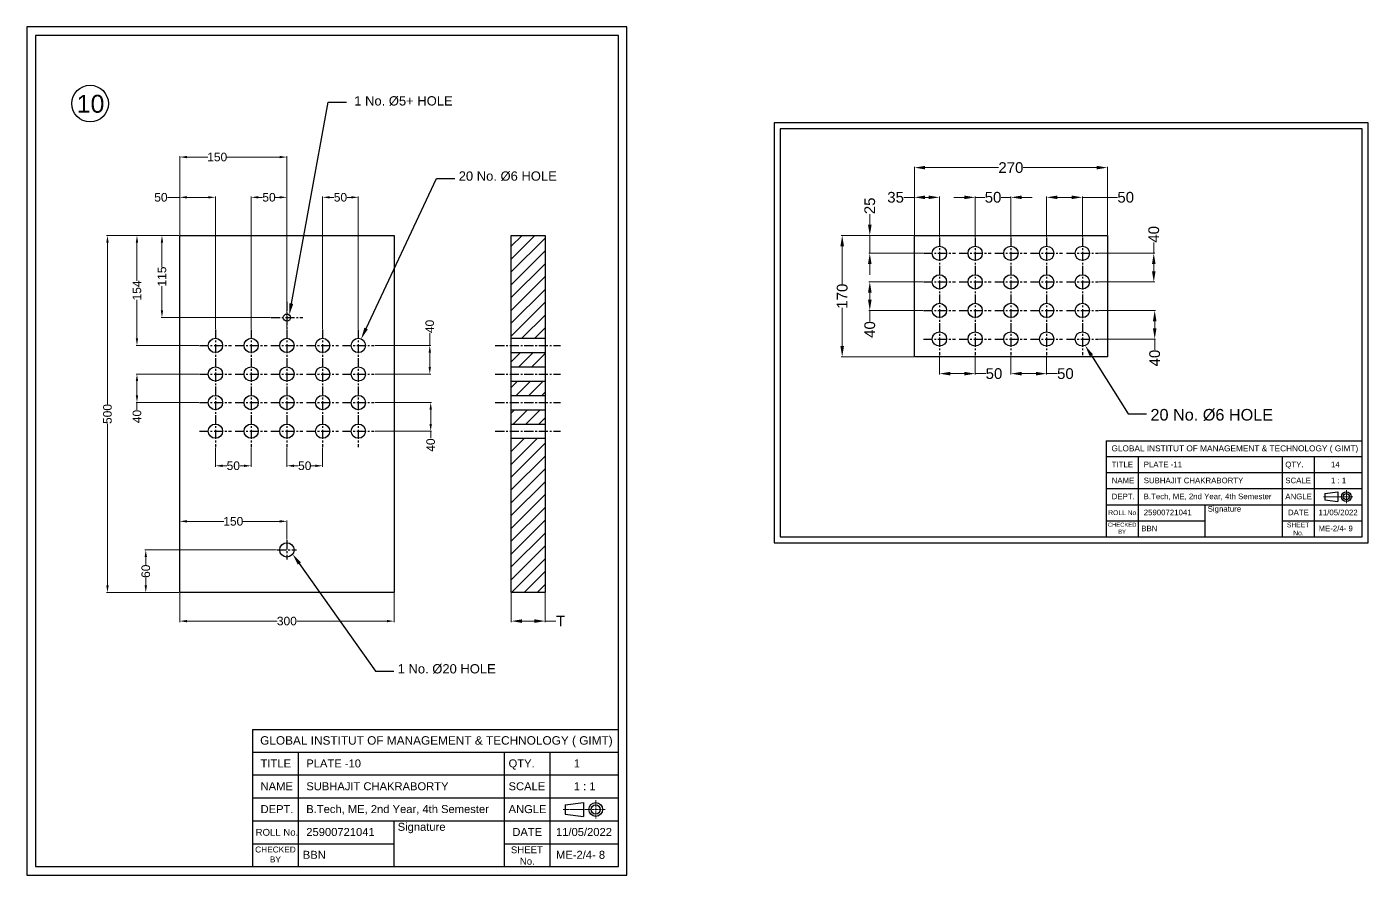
# Model space of a CAD drawing. Header units: millimetres. Extents: x 215 to 15965, y -6575 to 857.
# Drawn here: x 14088 to 15965, y -6500 to -5312 of the extents above; entities that cross this region are included whole.
import ezdxf
from ezdxf import colors
from ezdxf.entities.mleader import LeaderData, LeaderLine
from ezdxf.math import Vec2, Vec3

# ---------------------------------------------------------------- set-up
doc = ezdxf.new("R2010")
doc.units = ezdxf.units.MM
doc.linetypes.add('CENTER', pattern=[50.8, 31.75, -6.35, 6.35, -6.35])
doc.styles.get("Standard").update_dxf_attribs({"font": 'arial.ttf'})
doc.dimstyles.new('BIJU SP. D-LINE', dxfattribs={"dimtxt": 6, "dimasz": 5.5, "dimexe": 1.25, "dimexo": 1, "dimtad": 0, "dimdec": 0, "dimdsep": 46, "dimtxsty": 'Standard', "dimcen": 2.5, "dimclrd": 200, "dimclre": 200, "dimclrt": 256, "dimadec": 0, "dimazin": 0, "dimtm": 1e-09, "dimtfac": 1, "dimtdec": 0, "dimtmove": 0, "dimatfit": 3, "dimfxl": 0, "dimlwd": 13, "dimlwe": 13, "dimarcsym": 0})

# ---------------------------------------------------------------- blocks, each defined once
blk = doc.blocks.new('*D609')
at = {"color": 200, "lineweight": 13, "transparency": 16777216}
for p, q in [((14300.5, -5604), (14240.4, -5604)), ((14241.7, -5614), (14241.7, -5667.7)), ((14241.7, -5748), (14241.7, -5694.3)), ((14328.2, -5758), (14240.4, -5758))]:
    blk.add_line(p, q, dxfattribs=at)
at = {"color": 200, "transparency": 16777216}
for points in [[(14240, -5614), (14243.3, -5614), (14241.7, -5604)], [(14240, -5748), (14243.3, -5748), (14241.7, -5758)]]:
    blk.add_solid(points, dxfattribs=at)
at = {"layer": 'Defpoints', "color": 0, "transparency": 16777216}
for p in [(14301.5, -5604), (14241.7, -5758), (14329.2, -5758)]:
    blk.add_point(p, dxfattribs=at)
at = {"transparency": 16777216, "insert": (14241.7, -5681), "char_height": 12, "attachment_point": 5, "rotation": 90}
blk.add_mtext('154', dxfattribs=at)
blk = doc.blocks.new('*D605')
at = {"color": 200, "lineweight": 13, "transparency": 16777216}
for p, q in [((14651.5, -5758), (14651.5, -5740.8)), ((14574.9, -5758), (14652.8, -5758)), ((14651.5, -5788), (14651.5, -5768)), ((14574.9, -5798), (14652.8, -5798))]:
    blk.add_line(p, q, dxfattribs=at)
at = {"color": 200, "transparency": 16777216}
for points in [[(14649.9, -5768), (14653.2, -5768), (14651.5, -5758)], [(14649.9, -5788), (14653.2, -5788), (14651.5, -5798)]]:
    blk.add_solid(points, dxfattribs=at)
at = {"layer": 'Defpoints', "color": 0, "transparency": 16777216}
for p in [(14573.9, -5758), (14573.9, -5798), (14651.5, -5798)]:
    blk.add_point(p, dxfattribs=at)
at = {"transparency": 16777216, "insert": (14651.5, -5731.4), "char_height": 12, "attachment_point": 5, "rotation": 90}
blk.add_mtext('40', dxfattribs=at)
blk = doc.blocks.new('*D607')
at = {"color": 200, "lineweight": 13, "transparency": 16777216}
for p, q in [((14574.9, -5838), (14654, -5838)), ((14652.8, -5848), (14652.8, -5868)), ((14574.9, -5878), (14654, -5878)), ((14652.8, -5878), (14652.8, -5888))]:
    blk.add_line(p, q, dxfattribs=at)
at = {"color": 200, "transparency": 16777216}
for points in [[(14651.1, -5848), (14654.5, -5848), (14652.8, -5838)], [(14651.1, -5868), (14654.5, -5868), (14652.8, -5878)]]:
    blk.add_solid(points, dxfattribs=at)
at = {"layer": 'Defpoints', "color": 0, "transparency": 16777216}
for p in [(14573.9, -5838), (14573.9, -5878), (14652.8, -5878)]:
    blk.add_point(p, dxfattribs=at)
at = {"transparency": 16777216, "insert": (14652.8, -5897.5), "char_height": 12, "attachment_point": 5, "rotation": 90}
blk.add_mtext('40', dxfattribs=at)
blk = doc.blocks.new('*D610')
at = {"color": 200, "lineweight": 13, "transparency": 16777216}
for p, q in [((14301.5, -5550.6), (14284.4, -5550.6)), ((14301.5, -5603), (14301.5, -5549.3)), ((14341.5, -5550.6), (14311.5, -5550.6)), ((14351.5, -5734.7), (14351.5, -5549.3))]:
    blk.add_line(p, q, dxfattribs=at)
at = {"color": 200, "transparency": 16777216}
for points in [[(14311.5, -5548.9), (14311.5, -5552.2), (14301.5, -5550.6)], [(14341.5, -5548.9), (14341.5, -5552.2), (14351.5, -5550.6)]]:
    blk.add_solid(points, dxfattribs=at)
at = {"layer": 'Defpoints', "color": 0, "transparency": 16777216}
for p in [(14351.5, -5550.6), (14301.5, -5604), (14351.5, -5735.7)]:
    blk.add_point(p, dxfattribs=at)
at = {"transparency": 16777216, "insert": (14275.2, -5550.6), "char_height": 12, "attachment_point": 5}
blk.add_mtext('50', dxfattribs=at)
blk = doc.blocks.new('*D611')
at = {"color": 200, "lineweight": 13, "transparency": 16777216}
for p, q in [((14401.5, -5734.7), (14401.5, -5549.3)), ((14411.5, -5550.6), (14417.3, -5550.6)), ((14441.5, -5550.6), (14435.7, -5550.6)), ((14451.5, -5734.7), (14451.5, -5549.3))]:
    blk.add_line(p, q, dxfattribs=at)
at = {"color": 200, "transparency": 16777216}
for points in [[(14411.5, -5548.9), (14411.5, -5552.2), (14401.5, -5550.6)], [(14441.5, -5548.9), (14441.5, -5552.2), (14451.5, -5550.6)]]:
    blk.add_solid(points, dxfattribs=at)
at = {"layer": 'Defpoints', "color": 0, "transparency": 16777216}
for p in [(14451.5, -5550.6), (14401.5, -5735.7), (14451.5, -5735.7)]:
    blk.add_point(p, dxfattribs=at)
at = {"transparency": 16777216, "insert": (14426.5, -5550.6), "char_height": 12, "attachment_point": 5}
blk.add_mtext('50', dxfattribs=at)
blk = doc.blocks.new('*D612')
at = {"color": 200, "lineweight": 13, "transparency": 16777216}
for p, q in [((14501.5, -5734.7), (14501.5, -5549.3)), ((14511.5, -5550.6), (14517.3, -5550.6)), ((14541.5, -5550.6), (14535.7, -5550.6)), ((14551.5, -5734.7), (14551.5, -5549.3))]:
    blk.add_line(p, q, dxfattribs=at)
at = {"color": 200, "transparency": 16777216}
for points in [[(14511.5, -5548.9), (14511.5, -5552.2), (14501.5, -5550.6)], [(14541.5, -5548.9), (14541.5, -5552.2), (14551.5, -5550.6)]]:
    blk.add_solid(points, dxfattribs=at)
at = {"layer": 'Defpoints', "color": 0, "transparency": 16777216}
for p in [(14551.5, -5550.6), (14501.5, -5735.7), (14551.5, -5735.7)]:
    blk.add_point(p, dxfattribs=at)
at = {"transparency": 16777216, "insert": (14526.5, -5550.6), "char_height": 12, "attachment_point": 5}
blk.add_mtext('50', dxfattribs=at)
blk = doc.blocks.new('*D613')
at = {"color": 200, "lineweight": 13, "transparency": 16777216}
for p, q in [((14301.5, -6105), (14301.5, -6145.3)), ((14601.5, -6105), (14601.5, -6145.3)), ((14311.5, -6144), (14437.7, -6144)), ((14591.5, -6144), (14465.4, -6144))]:
    blk.add_line(p, q, dxfattribs=at)
at = {"color": 200, "transparency": 16777216}
for points in [[(14311.5, -6142.4), (14311.5, -6145.7), (14301.5, -6144)], [(14591.5, -6142.4), (14591.5, -6145.7), (14601.5, -6144)]]:
    blk.add_solid(points, dxfattribs=at)
at = {"layer": 'Defpoints', "color": 0, "transparency": 16777216}
for p in [(14301.5, -6104), (14601.5, -6104), (14601.5, -6144)]:
    blk.add_point(p, dxfattribs=at)
at = {"transparency": 16777216, "insert": (14451.5, -6144), "char_height": 12, "attachment_point": 5}
blk.add_mtext('300', dxfattribs=at)
blk = doc.blocks.new('*D608')
at = {"color": 200, "lineweight": 13, "transparency": 16777216}
for p, q in [((14300.5, -5604), (14199.1, -5604)), ((14200.4, -5614), (14200.4, -5840.2)), ((14200.4, -6094), (14200.4, -5867.9)), ((14300.5, -6104), (14199.1, -6104))]:
    blk.add_line(p, q, dxfattribs=at)
at = {"color": 200, "transparency": 16777216}
for points in [[(14198.7, -5614), (14202.1, -5614), (14200.4, -5604)], [(14198.7, -6094), (14202.1, -6094), (14200.4, -6104)]]:
    blk.add_solid(points, dxfattribs=at)
at = {"layer": 'Defpoints', "color": 0, "transparency": 16777216}
for p in [(14301.5, -5604), (14200.4, -6104), (14301.5, -6104)]:
    blk.add_point(p, dxfattribs=at)
at = {"transparency": 16777216, "insert": (14200.4, -5854), "char_height": 12, "attachment_point": 5, "rotation": 90}
blk.add_mtext('500', dxfattribs=at)
blk = doc.blocks.new('*D614')
at = {"color": 200, "lineweight": 13, "transparency": 16777216}
for p, q in [((14351.5, -5901.4), (14351.5, -5927.8)), ((14401.5, -5901.4), (14401.5, -5927.8)), ((14361.5, -5926.5), (14367.3, -5926.5)), ((14391.5, -5926.5), (14385.7, -5926.5))]:
    blk.add_line(p, q, dxfattribs=at)
at = {"color": 200, "transparency": 16777216}
for points in [[(14361.5, -5924.9), (14361.5, -5928.2), (14351.5, -5926.5)], [(14391.5, -5924.9), (14391.5, -5928.2), (14401.5, -5926.5)]]:
    blk.add_solid(points, dxfattribs=at)
at = {"layer": 'Defpoints', "color": 0, "transparency": 16777216}
for p in [(14351.5, -5900.4), (14401.5, -5900.4), (14401.5, -5926.5)]:
    blk.add_point(p, dxfattribs=at)
at = {"transparency": 16777216, "insert": (14376.5, -5926.5), "char_height": 12, "attachment_point": 5}
blk.add_mtext('50', dxfattribs=at)
blk = doc.blocks.new('*D615')
at = {"color": 200, "lineweight": 13, "transparency": 16777216}
for p, q in [((14451.5, -5901.4), (14451.5, -5927.8)), ((14501.5, -5901.4), (14501.5, -5927.8)), ((14461.5, -5926.5), (14467.3, -5926.5)), ((14491.5, -5926.5), (14485.7, -5926.5))]:
    blk.add_line(p, q, dxfattribs=at)
at = {"color": 200, "transparency": 16777216}
for points in [[(14461.5, -5924.9), (14461.5, -5928.2), (14451.5, -5926.5)], [(14491.5, -5924.9), (14491.5, -5928.2), (14501.5, -5926.5)]]:
    blk.add_solid(points, dxfattribs=at)
at = {"layer": 'Defpoints', "color": 0, "transparency": 16777216}
for p in [(14451.5, -5900.4), (14501.5, -5900.4), (14501.5, -5926.5)]:
    blk.add_point(p, dxfattribs=at)
at = {"transparency": 16777216, "insert": (14476.5, -5926.5), "char_height": 12, "attachment_point": 5}
blk.add_mtext('50', dxfattribs=at)
blk = doc.blocks.new('*D606')
at = {"color": 200, "lineweight": 13, "transparency": 16777216}
for p, q in [((14328.2, -5798), (14240.4, -5798)), ((14241.7, -5808), (14241.7, -5828)), ((14328.2, -5838), (14240.4, -5838)), ((14241.7, -5838), (14241.7, -5848))]:
    blk.add_line(p, q, dxfattribs=at)
at = {"color": 200, "transparency": 16777216}
for points in [[(14240, -5808), (14243.3, -5808), (14241.7, -5798)], [(14240, -5828), (14243.3, -5828), (14241.7, -5838)]]:
    blk.add_solid(points, dxfattribs=at)
at = {"layer": 'Defpoints', "color": 0, "transparency": 16777216}
for p in [(14329.2, -5798), (14241.7, -5838), (14329.2, -5838)]:
    blk.add_point(p, dxfattribs=at)
at = {"transparency": 16777216, "insert": (14241.7, -5857.5), "char_height": 12, "attachment_point": 5, "rotation": 90}
blk.add_mtext('40', dxfattribs=at)
blk = doc.blocks.new('*D616')
at = {"color": 200, "lineweight": 13, "transparency": 16777216}
for p, q in [((14765.6, -6105), (14765.6, -6145.3)), ((14813, -6105), (14813, -6145.3)), ((14780.6, -6144), (14798, -6144)), ((14813, -6144), (14828, -6144))]:
    blk.add_line(p, q, dxfattribs=at)
at = {"color": 200, "transparency": 16777216}
for points in [[(14780.6, -6141.5), (14780.6, -6146.5), (14765.6, -6144)], [(14798, -6141.5), (14798, -6146.5), (14813, -6144)]]:
    blk.add_solid(points, dxfattribs=at)
at = {"layer": 'Defpoints', "color": 0, "transparency": 16777216}
for p in [(14765.6, -6104), (14813, -6104), (14813, -6144)]:
    blk.add_point(p, dxfattribs=at)
at = {"transparency": 16777216, "insert": (14834.6, -6144), "char_height": 15, "attachment_point": 5}
blk.add_mtext('T', dxfattribs=at)
blk = doc.blocks.new('A$C57C14B3D')
for p, q in [((316, 204), (316, 12)), ((316, 204), (828, 204)), ((828, 12), (828, 204)), ((828, 172), (316, 172)), ((380, 172), (380, 12)), ((668, 172), (668, 12)), ((732, 172), (732, 12)), ((828, 140), (316, 140)), ((828, 108), (316, 108)), ((753.4, 98.4), (779, 101.6)), ((753.4, 98.4), (753.4, 85.6)), ((779, 101.6), (779, 82.4)), ((316, 76), (828, 76)), ((514.1, 12), (514.1, 76)), ((753.4, 85.6), (779, 82.4)), ((316, 44), (514.1, 44)), ((668, 44), (828, 44)), ((316, 12), (828, 12))]:
    blk.add_line(p, q)
at = {"color": 6, "linetype": 'CENTER', "lineweight": 13, "ltscale": 0.1}
for p, q in [((796.3, 105), (796.3, 79)), ((750.5, 92), (809.8, 92))]:
    blk.add_line(p, q, dxfattribs=at)
at = {"color": 0}
for points in [[(0, 0), (840, 0), (840, 1188), (0, 1188)], [(12, 12), (828, 12), (828, 1176), (12, 1176)]]:
    blk.add_lwpolyline(points, close=True, dxfattribs=at)
for radius in [9.6, 6.4]:
    blk.add_circle((796.3, 92), radius)
at = {"attachment_point": 1}
for s, width, insert, char_height in [('GLOBAL INSTITUT OF MANAGEMENT & TECHNOLOGY ( GIMT)', 597.904, (326.6, 194.6), 11.84), ('TITLE', 160, (327.2, 162.1), 11.2), ('PLATE -10', 95.926, (391.2, 162.1), 11.2), ('QTY.', 160, (674.3, 162.1), 11.2), ('1', 160, (765.6, 162.1), 11.2), ('NAME', 160, (327.2, 130.1), 11.2), ('SUBHAJIT CHAKRABORTY', 471.098, (391.2, 130.1), 11.2), ('SCALE', 160, (674.3, 130.1), 11.2), ('1 : 1', 160, (765.6, 130.1), 11.2), ('DEPT.', 160, (327.2, 98.1), 11.2), ('B.Tech, ME, 2nd Year, 4th Semester ', 499.147, (391.1, 98.2), 11.2), ('ANGLE', 160, (674.3, 98.1), 11.2), ('ROLL No.', 160, (320.3, 64.8), 9.6), ('25900721041', 160, (391.2, 66.1), 11.2), ('Signature ', 160, (519.1, 73.3), 11.2), ('DATE', 160, (679.6, 66.1), 11.2), ('11/05/2022', 160, (740.7, 66.1), 11.2), ('\\pi-17.774;CHECKED\\P\\pi2.7621;BY', 20.087, (337.4, 40.1), 8.32), ('\\pi-14.14871,t110.65129;SHEET \\P\\pi-1.56917,t123.23083;No.', 15.544, (691.7, 40.3), 9.6), ('BBN', 160, (386.3, 34.1), 11.2), ('ME-2/4- 8', 160, (740.7, 34.1), 11.2)]:
    blk.add_mtext_dynamic_manual_height_columns(s, width=width, gutter_width=12.5, heights=[0], dxfattribs=dict(at, insert=insert, char_height=char_height))
blk = doc.blocks.new('*D618')
at = {"color": 200, "lineweight": 13, "transparency": 16777216}
for p, q in [((14437.1, -6044.3), (14252.8, -6044.3)), ((14254, -6054.3), (14254, -6065)), ((14254, -6094), (14254, -6083.4)), ((14300.5, -6104), (14252.8, -6104))]:
    blk.add_line(p, q, dxfattribs=at)
at = {"color": 200, "transparency": 16777216}
for points in [[(14252.4, -6054.3), (14255.7, -6054.3), (14254, -6044.3)], [(14252.4, -6094), (14255.7, -6094), (14254, -6104)]]:
    blk.add_solid(points, dxfattribs=at)
at = {"layer": 'Defpoints', "color": 0, "transparency": 16777216}
for p in [(14438.1, -6044.3), (14254, -6104), (14301.5, -6104)]:
    blk.add_point(p, dxfattribs=at)
at = {"transparency": 16777216, "insert": (14254, -6074.2), "char_height": 12, "attachment_point": 5, "rotation": 90}
blk.add_mtext('60', dxfattribs=at)
blk = doc.blocks.new('*D619')
at = {"color": 200, "lineweight": 13, "transparency": 16777216}
for p, q in [((14301.5, -6015.5), (14301.5, -6003.1)), ((14311.5, -6004.3), (14363.2, -6004.3)), ((14441.5, -6004.3), (14389.8, -6004.3)), ((14451.5, -6029.9), (14451.5, -6003.1))]:
    blk.add_line(p, q, dxfattribs=at)
at = {"color": 200, "transparency": 16777216}
for points in [[(14311.5, -6002.6), (14311.5, -6006), (14301.5, -6004.3)], [(14441.5, -6002.6), (14441.5, -6006), (14451.5, -6004.3)]]:
    blk.add_solid(points, dxfattribs=at)
at = {"layer": 'Defpoints', "color": 0, "transparency": 16777216}
for p in [(14301.5, -6004.3), (14301.5, -6016.5), (14451.5, -6030.9)]:
    blk.add_point(p, dxfattribs=at)
at = {"transparency": 16777216, "insert": (14376.5, -6004.3), "char_height": 12, "attachment_point": 5}
blk.add_mtext('150', dxfattribs=at)
blk = doc.blocks.new('*D624')
at = {"color": 200, "lineweight": 13, "transparency": 16777216}
for p, q in [((15267.4, -5589), (15267.4, -5574)), ((15328.9, -5604), (15266.2, -5604)), ((15267.4, -5629), (15267.4, -5604)), ((15341.5, -5629), (15266.2, -5629)), ((15267.4, -5644), (15267.4, -5659))]:
    blk.add_line(p, q, dxfattribs=at)
at = {"color": 200, "transparency": 16777216}
for points in [[(15264.9, -5589), (15269.9, -5589), (15267.4, -5604)], [(15264.9, -5644), (15269.9, -5644), (15267.4, -5629)]]:
    blk.add_solid(points, dxfattribs=at)
at = {"layer": 'Defpoints', "color": 0, "transparency": 16777216}
for p in [(15329.9, -5604), (15267.4, -5629), (15342.5, -5629)]:
    blk.add_point(p, dxfattribs=at)
at = {"transparency": 16777216, "insert": (15267.4, -5562.5), "char_height": 15, "attachment_point": 5, "rotation": 90}
blk.add_mtext('25', dxfattribs=at)
blk = doc.blocks.new('*D620')
at = {"color": 200, "lineweight": 13, "transparency": 16777216}
for p, q in [((15588.3, -5629), (15666.2, -5629)), ((15664.9, -5629), (15664.9, -5614)), ((15664.9, -5654), (15664.9, -5644)), ((15588.3, -5669), (15666.2, -5669))]:
    blk.add_line(p, q, dxfattribs=at)
at = {"color": 200, "transparency": 16777216}
for points in [[(15662.4, -5644), (15667.4, -5644), (15664.9, -5629)], [(15662.4, -5654), (15667.4, -5654), (15664.9, -5669)]]:
    blk.add_solid(points, dxfattribs=at)
at = {"layer": 'Defpoints', "color": 0, "transparency": 16777216}
for p in [(15587.3, -5629), (15587.3, -5669), (15664.9, -5669)]:
    blk.add_point(p, dxfattribs=at)
at = {"transparency": 16777216, "insert": (15664.9, -5602.4), "char_height": 15, "attachment_point": 5, "rotation": 90}
blk.add_mtext('40', dxfattribs=at)
blk = doc.blocks.new('*D622')
at = {"color": 200, "lineweight": 13, "transparency": 16777216}
for p, q in [((15588.3, -5709), (15667.4, -5709)), ((15666.2, -5724), (15666.2, -5734)), ((15588.3, -5749), (15667.4, -5749)), ((15666.2, -5749), (15666.2, -5764))]:
    blk.add_line(p, q, dxfattribs=at)
at = {"color": 200, "transparency": 16777216}
for points in [[(15663.7, -5724), (15668.7, -5724), (15666.2, -5709)], [(15663.7, -5734), (15668.7, -5734), (15666.2, -5749)]]:
    blk.add_solid(points, dxfattribs=at)
at = {"layer": 'Defpoints', "color": 0, "transparency": 16777216}
for p in [(15587.3, -5709), (15587.3, -5749), (15666.2, -5749)]:
    blk.add_point(p, dxfattribs=at)
at = {"transparency": 16777216, "insert": (15666.2, -5775.7), "char_height": 15, "attachment_point": 5, "rotation": 90}
blk.add_mtext('40', dxfattribs=at)
blk = doc.blocks.new('*D625')
at = {"color": 200, "lineweight": 13, "transparency": 16777216}
for p, q in [((15329.9, -5550.6), (15314.9, -5550.6)), ((15329.9, -5603), (15329.9, -5549.3)), ((15349.9, -5550.6), (15344.9, -5550.6)), ((15364.9, -5605.7), (15364.9, -5549.3))]:
    blk.add_line(p, q, dxfattribs=at)
at = {"color": 200, "transparency": 16777216}
for points in [[(15344.9, -5548.1), (15344.9, -5553.1), (15329.9, -5550.6)], [(15349.9, -5548.1), (15349.9, -5553.1), (15364.9, -5550.6)]]:
    blk.add_solid(points, dxfattribs=at)
at = {"layer": 'Defpoints', "color": 0, "transparency": 16777216}
for p in [(15364.9, -5550.6), (15329.9, -5604), (15364.9, -5606.7)]:
    blk.add_point(p, dxfattribs=at)
at = {"transparency": 16777216, "insert": (15303.5, -5550.6), "char_height": 15, "attachment_point": 5}
blk.add_mtext('35', dxfattribs=at)
blk = doc.blocks.new('*D626')
at = {"color": 200, "lineweight": 13, "transparency": 16777216}
for p, q in [((15399.9, -5550.6), (15384.9, -5550.6)), ((15414.9, -5605.7), (15414.9, -5549.3)), ((15414.9, -5550.6), (15428.6, -5550.6)), ((15464.9, -5550.6), (15451.2, -5550.6)), ((15464.9, -5605.7), (15464.9, -5549.3)), ((15479.9, -5550.6), (15494.9, -5550.6))]:
    blk.add_line(p, q, dxfattribs=at)
at = {"color": 200, "transparency": 16777216}
for points in [[(15399.9, -5548.1), (15399.9, -5553.1), (15414.9, -5550.6)], [(15479.9, -5548.1), (15479.9, -5553.1), (15464.9, -5550.6)]]:
    blk.add_solid(points, dxfattribs=at)
at = {"layer": 'Defpoints', "color": 0, "transparency": 16777216}
for p in [(15464.9, -5550.6), (15414.9, -5606.7), (15464.9, -5606.7)]:
    blk.add_point(p, dxfattribs=at)
at = {"transparency": 16777216, "insert": (15439.9, -5550.6), "char_height": 15, "attachment_point": 5}
blk.add_mtext('50', dxfattribs=at)
blk = doc.blocks.new('*D627')
at = {"color": 200, "lineweight": 13, "transparency": 16777216}
for p, q in [((15514.9, -5605.7), (15514.9, -5549.3)), ((15529.9, -5550.6), (15549.9, -5550.6)), ((15564.9, -5605.7), (15564.9, -5549.3)), ((15564.9, -5550.6), (15614.2, -5550.6))]:
    blk.add_line(p, q, dxfattribs=at)
at = {"color": 200, "transparency": 16777216}
for points in [[(15529.9, -5548.1), (15529.9, -5553.1), (15514.9, -5550.6)], [(15549.9, -5548.1), (15549.9, -5553.1), (15564.9, -5550.6)]]:
    blk.add_solid(points, dxfattribs=at)
at = {"layer": 'Defpoints', "color": 0, "transparency": 16777216}
for p in [(15564.9, -5550.6), (15514.9, -5606.7), (15564.9, -5606.7)]:
    blk.add_point(p, dxfattribs=at)
at = {"transparency": 16777216, "insert": (15625.6, -5550.6), "char_height": 15, "attachment_point": 5}
blk.add_mtext('50', dxfattribs=at)
blk = doc.blocks.new('*D628')
at = {"color": 200, "lineweight": 13, "transparency": 16777216}
for p, q in [((15329.9, -5603), (15329.9, -5507.7)), ((15344.9, -5509), (15447.6, -5509)), ((15584.9, -5509), (15482.2, -5509)), ((15599.9, -5603), (15599.9, -5507.7))]:
    blk.add_line(p, q, dxfattribs=at)
at = {"color": 200, "transparency": 16777216}
for points in [[(15344.9, -5506.5), (15344.9, -5511.5), (15329.9, -5509)], [(15584.9, -5506.5), (15584.9, -5511.5), (15599.9, -5509)]]:
    blk.add_solid(points, dxfattribs=at)
at = {"layer": 'Defpoints', "color": 0, "transparency": 16777216}
for p in [(15599.9, -5509), (15329.9, -5604), (15599.9, -5604)]:
    blk.add_point(p, dxfattribs=at)
at = {"transparency": 16777216, "insert": (15464.9, -5509), "char_height": 15, "attachment_point": 5}
blk.add_mtext('270', dxfattribs=at)
blk = doc.blocks.new('*D623')
at = {"color": 200, "lineweight": 13, "transparency": 16777216}
for p, q in [((15328.9, -5604), (15227.5, -5604)), ((15228.8, -5619), (15228.8, -5672.6)), ((15228.8, -5759), (15228.8, -5705.5)), ((15328.9, -5774), (15227.5, -5774))]:
    blk.add_line(p, q, dxfattribs=at)
at = {"color": 200, "transparency": 16777216}
for points in [[(15226.3, -5619), (15231.3, -5619), (15228.8, -5604)], [(15226.3, -5759), (15231.3, -5759), (15228.8, -5774)]]:
    blk.add_solid(points, dxfattribs=at)
at = {"layer": 'Defpoints', "color": 0, "transparency": 16777216}
for p in [(15329.9, -5604), (15228.8, -5774), (15329.9, -5774)]:
    blk.add_point(p, dxfattribs=at)
at = {"transparency": 16777216, "insert": (15228.8, -5689), "char_height": 15, "attachment_point": 5, "rotation": 90}
blk.add_mtext('170', dxfattribs=at)
blk = doc.blocks.new('*D629')
at = {"color": 200, "lineweight": 13, "transparency": 16777216}
for p, q in [((15364.9, -5772.4), (15364.9, -5798.8)), ((15414.9, -5772.4), (15414.9, -5798.8)), ((15379.9, -5797.5), (15399.9, -5797.5)), ((15414.9, -5797.5), (15429.9, -5797.5))]:
    blk.add_line(p, q, dxfattribs=at)
at = {"color": 200, "transparency": 16777216}
for points in [[(15379.9, -5795), (15379.9, -5800), (15364.9, -5797.5)], [(15399.9, -5795), (15399.9, -5800), (15414.9, -5797.5)]]:
    blk.add_solid(points, dxfattribs=at)
at = {"layer": 'Defpoints', "color": 0, "transparency": 16777216}
for p in [(15364.9, -5771.4), (15414.9, -5771.4), (15414.9, -5797.5)]:
    blk.add_point(p, dxfattribs=at)
at = {"transparency": 16777216, "insert": (15441.2, -5797.5), "char_height": 15, "attachment_point": 5}
blk.add_mtext('50', dxfattribs=at)
blk = doc.blocks.new('*D630')
at = {"color": 200, "lineweight": 13, "transparency": 16777216}
for p, q in [((15464.9, -5772.4), (15464.9, -5798.8)), ((15514.9, -5772.4), (15514.9, -5798.8)), ((15479.9, -5797.5), (15499.9, -5797.5)), ((15514.9, -5797.5), (15529.9, -5797.5))]:
    blk.add_line(p, q, dxfattribs=at)
at = {"color": 200, "transparency": 16777216}
for points in [[(15479.9, -5795), (15479.9, -5800), (15464.9, -5797.5)], [(15499.9, -5795), (15499.9, -5800), (15514.9, -5797.5)]]:
    blk.add_solid(points, dxfattribs=at)
at = {"layer": 'Defpoints', "color": 0, "transparency": 16777216}
for p in [(15464.9, -5771.4), (15514.9, -5771.4), (15514.9, -5797.5)]:
    blk.add_point(p, dxfattribs=at)
at = {"transparency": 16777216, "insert": (15541.2, -5797.5), "char_height": 15, "attachment_point": 5}
blk.add_mtext('50', dxfattribs=at)
blk = doc.blocks.new('*D621')
at = {"color": 200, "lineweight": 13, "transparency": 16777216}
for p, q in [((15341.5, -5669), (15266.2, -5669)), ((15267.4, -5684), (15267.4, -5694)), ((15341.5, -5709), (15266.2, -5709)), ((15267.4, -5709), (15267.4, -5724))]:
    blk.add_line(p, q, dxfattribs=at)
at = {"color": 200, "transparency": 16777216}
for points in [[(15264.9, -5684), (15269.9, -5684), (15267.4, -5669)], [(15264.9, -5694), (15269.9, -5694), (15267.4, -5709)]]:
    blk.add_solid(points, dxfattribs=at)
at = {"layer": 'Defpoints', "color": 0, "transparency": 16777216}
for p in [(15342.5, -5669), (15267.4, -5709), (15342.5, -5709)]:
    blk.add_point(p, dxfattribs=at)
at = {"transparency": 16777216, "insert": (15267.4, -5735.7), "char_height": 15, "attachment_point": 5, "rotation": 90}
blk.add_mtext('40', dxfattribs=at)
blk = doc.blocks.new('A$C7D504BC7')
for p, q in [((664, 204), (664, 12)), ((664, 204), (1176, 204)), ((1176, 12), (1176, 204)), ((1176, 172), (664, 172)), ((728, 172), (728, 12)), ((1016, 172), (1016, 12)), ((1080, 172), (1080, 12)), ((1176, 140), (664, 140)), ((1176, 108), (664, 108)), ((1101.4, 98.4), (1127, 101.6)), ((1101.4, 98.4), (1101.4, 85.6)), ((1101.4, 85.6), (1127, 82.4)), ((1127, 101.6), (1127, 82.4)), ((664, 76), (1176, 76)), ((862.1, 12), (862.1, 76)), ((664, 44), (862.1, 44)), ((1016, 44), (1176, 44)), ((664, 12), (1176, 12))]:
    blk.add_line(p, q)
at = {"color": 6, "linetype": 'CENTER', "lineweight": 13, "ltscale": 0.1}
for p, q in [((1098.5, 92), (1157.8, 92)), ((1144.3, 105), (1144.3, 79))]:
    blk.add_line(p, q, dxfattribs=at)
at = {"color": 0}
for points in [[(1188, 0), (1188, 840), (0, 840), (0, 0)], [(1176, 12), (1176, 828), (12, 828), (12, 12)]]:
    blk.add_lwpolyline(points, close=True, dxfattribs=at)
for radius in [9.6, 6.4]:
    blk.add_circle((1144.3, 92), radius)
at = {"attachment_point": 1}
for s, width, insert, char_height in [('GLOBAL INSTITUT OF MANAGEMENT & TECHNOLOGY ( GIMT)', 597.904, (674.6, 194.6), 11.84), ('TITLE', 160, (675.2, 162.1), 11.2), ('PLATE -11', 95.926, (739.2, 162.1), 11.2), ('QTY.', 160, (1022.3, 162.1), 11.2), ('14', 160, (1113.6, 162.1), 11.2), ('NAME', 160, (675.2, 130.1), 11.2), ('SUBHAJIT CHAKRABORTY', 471.098, (739.2, 130.1), 11.2), ('SCALE', 160, (1022.3, 130.1), 11.2), ('1 : 1', 160, (1113.6, 130.1), 11.2), ('DEPT.', 160, (675.2, 98.1), 11.2), ('B.Tech, ME, 2nd Year, 4th Semester ', 499.147, (739.1, 98.2), 11.2), ('ANGLE', 160, (1022.3, 98.1), 11.2), ('ROLL No.', 160, (668.3, 64.8), 9.6), ('25900721041', 160, (739.2, 66.1), 11.2), ('Signature ', 160, (867.1, 73.3), 11.2), ('DATE', 160, (1027.6, 66.1), 11.2), ('11/05/2022', 160, (1088.7, 66.1), 11.2), ('\\pi-17.774;CHECKED\\P\\pi2.7621;BY', 20.087, (685.4, 40.1), 8.32), ('BBN', 160, (734.3, 34.1), 11.2), ('\\pi-14.14871,t110.65129;SHEET \\P\\pi-1.56917,t123.23083;No.', 15.544, (1039.7, 40.3), 9.6), ('ME-2/4- 9', 160, (1088.7, 34.1), 11.2)]:
    blk.add_mtext_dynamic_manual_height_columns(s, width=width, gutter_width=12.5, heights=[0], dxfattribs=dict(at, insert=insert, char_height=char_height))
blk = doc.blocks.new('*D642')
at = {"color": 200, "lineweight": 13, "transparency": 16777216}
for p, q in [((14257.5, -5604), (14277.9, -5604)), ((14276.7, -5614), (14276.7, -5648.2)), ((14276.7, -5709), (14276.7, -5674.9)), ((14428.2, -5719), (14275.4, -5719))]:
    blk.add_line(p, q, dxfattribs=at)
at = {"color": 200, "transparency": 16777216}
for points in [[(14275, -5614), (14278.3, -5614), (14276.7, -5604)], [(14275, -5709), (14278.3, -5709), (14276.7, -5719)]]:
    blk.add_solid(points, dxfattribs=at)
at = {"layer": 'Defpoints', "color": 0, "transparency": 16777216}
for p in [(14256.5, -5604), (14276.7, -5719), (14429.2, -5719)]:
    blk.add_point(p, dxfattribs=at)
at = {"transparency": 16777216, "insert": (14276.7, -5661.5), "char_height": 12, "attachment_point": 5, "rotation": 90}
blk.add_mtext('115', dxfattribs=at)
blk = doc.blocks.new('*D643')
at = {"color": 200, "lineweight": 13, "transparency": 16777216}
for p, q in [((14301.5, -5603), (14301.5, -5493)), ((14311.5, -5494.2), (14340.7, -5494.2)), ((14441.5, -5494.2), (14367.3, -5494.2)), ((14451.5, -5695.7), (14451.5, -5493))]:
    blk.add_line(p, q, dxfattribs=at)
at = {"color": 200, "transparency": 16777216}
for points in [[(14311.5, -5492.6), (14311.5, -5495.9), (14301.5, -5494.2)], [(14441.5, -5492.6), (14441.5, -5495.9), (14451.5, -5494.2)]]:
    blk.add_solid(points, dxfattribs=at)
at = {"layer": 'Defpoints', "color": 0, "transparency": 16777216}
for p in [(14451.5, -5494.2), (14301.5, -5604), (14451.5, -5696.7)]:
    blk.add_point(p, dxfattribs=at)
at = {"transparency": 16777216, "insert": (14354, -5494.2), "char_height": 12, "attachment_point": 5}
blk.add_mtext('150', dxfattribs=at)

msp = doc.modelspace()

# ---------------------------------------------------------------- hatches: boundary and pattern name
at = {"true_color": 0x58ba48}
h = msp.add_hatch(dxfattribs=at)
h.set_pattern_fill('ANSI31', color=85, scale=4)
h.set_pattern_definition([(45, (3717.414, 0), (-8.980256, 8.980256), [])])
h.paths.add_polyline_path([(14813, -5604), (14765.6, -5604), (14765.6, -5748), (14813, -5748)])
h.paths.add_polyline_path([(14813, -5788), (14813, -5768), (14765.6, -5768), (14765.6, -5788)])
h.paths.add_polyline_path([(14813, -5828), (14813, -5808), (14765.6, -5808), (14765.6, -5828)])
h.paths.add_polyline_path([(14813, -5868), (14813, -5848), (14765.6, -5848), (14765.6, -5868)])
h.paths.add_polyline_path([(14813, -5888), (14765.6, -5888), (14765.6, -6104), (14813, -6104)])

# ---------------------------------------------------------------- linework, layer by layer
for p, q in [((14301.5, -5604), (14601.5, -5604)), ((14301.5, -6104), (14301.5, -5604)), ((14601.5, -5604), (14601.5, -6104)), ((14765.6, -5604), (14813, -5604)), ((14765.6, -6104), (14765.6, -5604)), ((14813, -5604), (14813, -6104)), ((15329.9, -5604), (15599.9, -5604)), ((15329.9, -5774), (15329.9, -5604)), ((15599.9, -5604), (15599.9, -5774)), ((14765.6, -5748), (14813, -5748)), ((14765.6, -5768), (14813, -5768)), ((15599.9, -5774), (15329.9, -5774)), ((14765.6, -5788), (14813, -5788)), ((14765.6, -5808), (14813, -5808)), ((14765.6, -5828), (14813, -5828)), ((14765.6, -5848), (14813, -5848)), ((14765.6, -5868), (14813, -5868)), ((14765.6, -5888), (14813, -5888)), ((14601.5, -6104), (14301.5, -6104)), ((14813, -6104), (14765.6, -6104))]:
    msp.add_line(p, q)
at = {"color": 1, "linetype": 'CENTER', "ltscale": 0.4}
for p, q in [((15364.9, -5606.7), (15364.9, -5651.4)), ((15414.9, -5606.7), (15414.9, -5651.4)), ((15464.9, -5606.7), (15464.9, -5651.4)), ((15514.9, -5606.7), (15514.9, -5651.4)), ((15564.9, -5606.7), (15564.9, -5651.4)), ((15342.5, -5629), (15387.3, -5629)), ((15392.5, -5629), (15437.3, -5629)), ((15442.5, -5629), (15487.3, -5629)), ((15492.5, -5629), (15537.3, -5629)), ((15542.5, -5629), (15587.3, -5629)), ((15364.9, -5646.7), (15364.9, -5691.4)), ((15414.9, -5646.7), (15414.9, -5691.4)), ((15464.9, -5646.7), (15464.9, -5691.4)), ((15514.9, -5646.7), (15514.9, -5691.4)), ((15564.9, -5646.7), (15564.9, -5691.4)), ((15342.5, -5669), (15387.3, -5669)), ((15392.5, -5669), (15437.3, -5669)), ((15442.5, -5669), (15487.3, -5669)), ((15492.5, -5669), (15537.3, -5669)), ((15542.5, -5669), (15587.3, -5669)), ((15364.9, -5686.7), (15364.9, -5731.4)), ((15414.9, -5686.7), (15414.9, -5731.4)), ((15464.9, -5686.7), (15464.9, -5731.4)), ((15514.9, -5686.7), (15514.9, -5731.4)), ((15564.9, -5686.7), (15564.9, -5731.4)), ((14451.5, -5696.7), (14451.5, -5741.4)), ((14429.2, -5719), (14473.9, -5719)), ((15342.5, -5709), (15387.3, -5709)), ((15392.5, -5709), (15437.3, -5709)), ((15442.5, -5709), (15487.3, -5709)), ((15492.5, -5709), (15537.3, -5709)), ((15542.5, -5709), (15587.3, -5709)), ((14351.5, -5735.7), (14351.5, -5780.4)), ((14401.5, -5735.7), (14401.5, -5780.4)), ((14451.5, -5735.7), (14451.5, -5780.4)), ((14501.5, -5735.7), (14501.5, -5780.4)), ((14551.5, -5735.7), (14551.5, -5780.4)), ((15364.9, -5726.7), (15364.9, -5771.4)), ((15414.9, -5726.7), (15414.9, -5771.4)), ((15464.9, -5726.7), (15464.9, -5771.4)), ((15514.9, -5726.7), (15514.9, -5771.4)), ((15564.9, -5726.7), (15564.9, -5771.4)), ((14329.2, -5758), (14373.9, -5758)), ((14379.2, -5758), (14423.9, -5758)), ((14429.2, -5758), (14473.9, -5758)), ((14479.2, -5758), (14523.9, -5758)), ((14529.2, -5758), (14573.9, -5758)), ((14743.2, -5758), (14834.5, -5758)), ((15342.5, -5749), (15387.3, -5749)), ((15392.5, -5749), (15437.3, -5749)), ((15442.5, -5749), (15487.3, -5749)), ((15492.5, -5749), (15537.3, -5749)), ((15542.5, -5749), (15587.3, -5749)), ((14351.5, -5775.7), (14351.5, -5820.4)), ((14401.5, -5775.7), (14401.5, -5820.4)), ((14451.5, -5775.7), (14451.5, -5820.4)), ((14501.5, -5775.7), (14501.5, -5820.4)), ((14551.5, -5775.7), (14551.5, -5820.4)), ((14329.2, -5798), (14373.9, -5798)), ((14379.2, -5798), (14423.9, -5798)), ((14429.2, -5798), (14473.9, -5798)), ((14479.2, -5798), (14523.9, -5798)), ((14529.2, -5798), (14573.9, -5798)), ((14743.2, -5798), (14834.5, -5798)), ((14351.5, -5815.7), (14351.5, -5860.4)), ((14401.5, -5815.7), (14401.5, -5860.4)), ((14451.5, -5815.7), (14451.5, -5860.4)), ((14501.5, -5815.7), (14501.5, -5860.4)), ((14551.5, -5815.7), (14551.5, -5860.4)), ((14329.2, -5838), (14373.9, -5838)), ((14379.2, -5838), (14423.9, -5838)), ((14429.2, -5838), (14473.9, -5838)), ((14479.2, -5838), (14523.9, -5838)), ((14529.2, -5838), (14573.9, -5838)), ((14743.2, -5838), (14834.5, -5838)), ((14351.5, -5855.7), (14351.5, -5900.4)), ((14401.5, -5855.7), (14401.5, -5900.4)), ((14451.5, -5855.7), (14451.5, -5900.4)), ((14501.5, -5855.7), (14501.5, -5900.4)), ((14551.5, -5855.7), (14551.5, -5900.4)), ((14329.2, -5878), (14373.9, -5878)), ((14379.2, -5878), (14423.9, -5878)), ((14429.2, -5878), (14473.9, -5878)), ((14479.2, -5878), (14523.9, -5878)), ((14529.2, -5878), (14573.9, -5878)), ((14743.2, -5878), (14834.5, -5878)), ((14438.1, -6044.3), (14465, -6044.3)), ((14451.5, -6030.9), (14451.5, -6057.8))]:
    msp.add_line(p, q, dxfattribs=at)
for centre, radius in [((14176.1, -5419.3), 25.6), ((15364.9, -5629), 10), ((15414.9, -5629), 10), ((15464.9, -5629), 10), ((15514.9, -5629), 10), ((15564.9, -5629), 10), ((15364.9, -5669), 10), ((15414.9, -5669), 10), ((15464.9, -5669), 10), ((15514.9, -5669), 10), ((15564.9, -5669), 10), ((15364.9, -5709), 10), ((15414.9, -5709), 10), ((15464.9, -5709), 10), ((15514.9, -5709), 10), ((15564.9, -5709), 10), ((14451.5, -5719), 5), ((15364.9, -5749), 10), ((15414.9, -5749), 10), ((15464.9, -5749), 10), ((15514.9, -5749), 10), ((15564.9, -5749), 10), ((14351.5, -5758), 10), ((14401.5, -5758), 10), ((14451.5, -5758), 10), ((14501.5, -5758), 10), ((14551.5, -5758), 10), ((14351.5, -5798), 10), ((14401.5, -5798), 10), ((14451.5, -5798), 10), ((14501.5, -5798), 10), ((14551.5, -5798), 10), ((14351.5, -5838), 10), ((14401.5, -5838), 10), ((14451.5, -5838), 10), ((14501.5, -5838), 10), ((14551.5, -5838), 10), ((14351.5, -5878), 10), ((14401.5, -5878), 10), ((14451.5, -5878), 10), ((14501.5, -5878), 10), ((14551.5, -5878), 10), ((14451.5, -6044.3), 10)]:
    msp.add_circle(centre, radius)

# ---------------------------------------------------------------- block references
msp.add_blockref('A$C57C14B3D', (14087.5, -6499.8))
at = {"xscale": 0.7, "yscale": 0.7, "zscale": 0.7}
msp.add_blockref('A$C7D504BC7', (15133.4, -6034.2), dxfattribs=at)

# ---------------------------------------------------------------- texts
for s, width, insert, char_height, attachment_point in [('10', 42.736, (14157.3, -5407.1), 25, 1), ('1 No. %%C5+ HOLE', 277.891, (14545.8, -5409), 13, 1), ('20 No. %%C6 HOLE', 277.891, (14692, -5514.3), 13, 1), ('20 No. %%C6 HOLE', 277.891, (15660.3, -5863.8), 16.25, 7), ('1 No. %%C20 HOLE', 277.891, (14606.6, -6204.3), 13, 1)]:
    msp.add_mtext_dynamic_manual_height_columns(s, width=width, gutter_width=12.5, heights=[0], dxfattribs=dict(insert=insert, char_height=char_height, attachment_point=attachment_point))

# ---------------------------------------------------------------- dimensions: what is measured, and where the dimension line sits
for base, p1, p2, override, picture, middle in [((14451.5, -5494.2), (14301.5, -5604), (14451.5, -5696.7), {"dimtxt": 12, "dimasz": 10}, '*D643', (14354, -5494.2)), ((14351.5, -5550.6), (14301.5, -5604), (14351.5, -5735.7), {"dimtxt": 12, "dimasz": 10}, '*D610', (14275.2, -5550.6)), ((14451.5, -5550.6), (14401.5, -5735.7), (14451.5, -5735.7), {"dimtxt": 12, "dimasz": 10}, '*D611', (14426.5, -5550.6)), ((15364.9, -5550.6), (15329.9, -5604), (15364.9, -5606.7), {"dimtxt": 15, "dimasz": 15}, '*D625', (15303.5, -5550.6)), ((15464.9, -5550.6), (15414.9, -5606.7), (15464.9, -5606.7), {"dimtxt": 15, "dimasz": 15}, '*D626', (15439.9, -5550.6)), ((15564.9, -5550.6), (15514.9, -5606.7), (15564.9, -5606.7), {"dimtxt": 15, "dimasz": 15}, '*D627', (15625.6, -5550.6))]:
    dim = msp.add_linear_dim(base=base, p1=p1, p2=p2, dimstyle='BIJU SP. D-LINE', override=override)
    dim.commit()
    dim.dimension.update_dxf_attribs({"geometry": picture, "text_midpoint": middle, "dimtype": 160})
for base, p1, p2, override, picture, middle in [((15599.9, -5509), (15329.9, -5604), (15599.9, -5604), {"dimtxt": 15, "dimasz": 15}, '*D628', (15464.9, -5509)), ((14551.5, -5550.6), (14501.5, -5735.7), (14551.5, -5735.7), {"dimtxt": 12, "dimasz": 10}, '*D612', (14526.5, -5550.6)), ((15414.9, -5797.5), (15364.9, -5771.4), (15414.9, -5771.4), {"dimtxt": 15, "dimasz": 15}, '*D629', (15441.2, -5797.5)), ((15514.9, -5797.5), (15464.9, -5771.4), (15514.9, -5771.4), {"dimtxt": 15, "dimasz": 15}, '*D630', (15541.2, -5797.5)), ((14401.5, -5926.5), (14351.5, -5900.4), (14401.5, -5900.4), {"dimtxt": 12, "dimasz": 10}, '*D614', (14376.5, -5926.5)), ((14501.5, -5926.5), (14451.5, -5900.4), (14501.5, -5900.4), {"dimtxt": 12, "dimasz": 10}, '*D615', (14476.5, -5926.5)), ((14301.5, -6004.3), (14451.5, -6030.9), (14301.5, -6016.5), {"dimtxt": 12, "dimasz": 10}, '*D619', (14376.5, -6004.3)), ((14601.5, -6144), (14301.5, -6104), (14601.5, -6104), {"dimtxt": 12, "dimasz": 10}, '*D613', (14451.5, -6144))]:
    dim = msp.add_linear_dim(base=base, p1=p1, p2=p2, dimstyle='BIJU SP. D-LINE', override=override)
    dim.commit()
    dim.dimension.update_dxf_attribs({"geometry": picture, "text_midpoint": middle})
for base, p1, p2, override, picture, middle in [((15267.4, -5629), (15329.9, -5604), (15342.5, -5629), {"dimtxt": 15, "dimasz": 15}, '*D624', (15267.4, -5562.5)), ((15664.9, -5669), (15587.3, -5629), (15587.3, -5669), {"dimtxt": 15, "dimasz": 15}, '*D620', (15664.9, -5602.4)), ((14651.5, -5798), (14573.9, -5758), (14573.9, -5798), {"dimtxt": 12, "dimasz": 10}, '*D605', (14651.5, -5731.4))]:
    dim = msp.add_linear_dim(base=base, p1=p1, p2=p2, angle=90, dimstyle='BIJU SP. D-LINE', override=override)
    dim.commit()
    dim.dimension.update_dxf_attribs({"geometry": picture, "text_midpoint": middle, "dimtype": 160})
for base, p1, p2, override, picture, middle in [((14200.4, -6104), (14301.5, -5604), (14301.5, -6104), {"dimtxt": 12, "dimasz": 10}, '*D608', (14200.4, -5854)), ((14241.7, -5758), (14301.5, -5604), (14329.2, -5758), {"dimtxt": 12, "dimasz": 10}, '*D609', (14241.7, -5681)), ((14276.7, -5719), (14256.5, -5604), (14429.2, -5719), {"dimtxt": 12, "dimasz": 10}, '*D642', (14276.7, -5661.5)), ((15228.8, -5774), (15329.9, -5604), (15329.9, -5774), {"dimtxt": 15, "dimasz": 15}, '*D623', (15228.8, -5689)), ((15267.4, -5709), (15342.5, -5669), (15342.5, -5709), {"dimtxt": 15, "dimasz": 15}, '*D621', (15267.4, -5735.7)), ((15666.2, -5749), (15587.3, -5709), (15587.3, -5749), {"dimtxt": 15, "dimasz": 15}, '*D622', (15666.2, -5775.7)), ((14241.7, -5838), (14329.2, -5798), (14329.2, -5838), {"dimtxt": 12, "dimasz": 10}, '*D606', (14241.7, -5857.5)), ((14652.8, -5878), (14573.9, -5838), (14573.9, -5878), {"dimtxt": 12, "dimasz": 10}, '*D607', (14652.8, -5897.5)), ((14254, -6104), (14438.1, -6044.3), (14301.5, -6104), {"dimtxt": 12, "dimasz": 10}, '*D618', (14254, -6074.2))]:
    dim = msp.add_linear_dim(base=base, p1=p1, p2=p2, angle=90, dimstyle='BIJU SP. D-LINE', override=override)
    dim.commit()
    dim.dimension.update_dxf_attribs({"geometry": picture, "text_midpoint": middle})
dim = msp.add_linear_dim(base=(14813, -6144), p1=(14765.6, -6104), p2=(14813, -6104), text='T', dimstyle='BIJU SP. D-LINE', override={"dimtxt": 15, "dimasz": 15})
dim.commit()
dim.dimension.update_dxf_attribs({"geometry": '*D616', "text_midpoint": (14834.6, -6144), "dimtype": 160})

# ---------------------------------------------------------------- leaders
ml = msp.add_multileader_mtext('Standard')
ml.set_content('', color=256)
ml.set_leader_properties(color=6)
ml.build(insert=Vec2(0, 0))
ml.multileader.update_dxf_attribs({"dogleg_length": 25.7, "arrow_head_size": 16.2})
ctx = ml.context
ctx.base_point, ctx.char_height, ctx.arrow_head_size, ctx.landing_gap_size, ctx.plane_origin = Vec3(14534.8, -5417.4), 2.6, 16.2, 1.3, Vec3(14354.6, -5596)
notes = []
notes.append((ctx, [(0, (1, 1, 0), (14509.1, -5417.4), (1, 0), 25.7, [(0, [(14454.9, -5715.3)], 0, [])])]))
ctx.mtext.insert, ctx.mtext.flow_direction = Vec3(14536.1, -5416.1), 5
ml = msp.add_multileader_mtext('Standard')
ml.set_content('', color=256)
ml.set_leader_properties(color=6)
ml.build(insert=Vec2(0, 0))
ml.multileader.update_dxf_attribs({"arrow_head_size": 16.2})
ctx = ml.context
ctx.base_point, ctx.char_height, ctx.arrow_head_size, ctx.landing_gap_size, ctx.plane_origin = Vec3(14686.5, -5524.3), 2.6, 16.2, 1.3, Vec3(14520.4, -5599.9)
notes.append((ctx, [(0, (1, 1, 0), (14660.8, -5524.3), (1, 0), 25.7, [(0, [(14555.5, -5748.9)], 0, [])])]))
ctx.mtext.insert, ctx.mtext.flow_direction = Vec3(14687.8, -5523), 5
ml = msp.add_multileader_mtext('Standard')
ml.set_content('', color=256)
ml.set_leader_properties(color=6)
ml.build(insert=Vec2(0, 0))
ml.multileader.update_dxf_attribs({"arrow_head_size": 16.2})
ctx = ml.context
ctx.base_point, ctx.char_height, ctx.arrow_head_size, ctx.landing_gap_size, ctx.plane_origin = Vec3(15654.8, -5853.8), 2.6, 16.2, 1.3, Vec3(15533.8, -5778.2)
notes.append((ctx, [(0, (1, 1, 0), (15629.1, -5853.8), (1, 0), 25.7, [(0, [(15568.9, -5758.2)], 0, [])])]))
ctx.mtext.insert, ctx.mtext.flow_direction = Vec3(15656.1, -5852.5), 5
ml = msp.add_multileader_mtext('Standard')
ml.set_content('', color=256)
ml.set_leader_properties(color=6)
ml.build(insert=Vec2(0, 0))
ml.multileader.update_dxf_attribs({"arrow_head_size": 16.2})
ctx = ml.context
ctx.base_point, ctx.char_height, ctx.arrow_head_size, ctx.landing_gap_size, ctx.plane_origin = Vec3(14601.1, -6214.3), 2.6, 16.2, 1.3, Vec3(14381.7, -6289.9)
notes.append((ctx, [(0, (1, 1, 0), (14575.4, -6214.3), (1, 0), 25.7, [(0, [(14459.6, -6050.2)], 0, [])])]))
ctx.mtext.insert, ctx.mtext.flow_direction = Vec3(14602.4, -6213), 5
for ctx, leaders in notes:
    for number, flags, end, landing, length, lines in leaders:
        leader = LeaderData()
        leader.index, (leader.has_last_leader_line, leader.has_dogleg_vector, leader.attachment_direction) = number, flags
        leader.last_leader_point, leader.dogleg_vector, leader.dogleg_length = Vec3(end), Vec3(landing), length
        for number, points, colour, breaks in lines:
            line = LeaderLine()
            line.index, line.vertices, line.color, line.breaks = number, Vec3.list(points), colors.encode_raw_color(colour), breaks
            leader.lines.append(line)
        ctx.leaders.append(leader)

doc.saveas('drawing.dxf')
